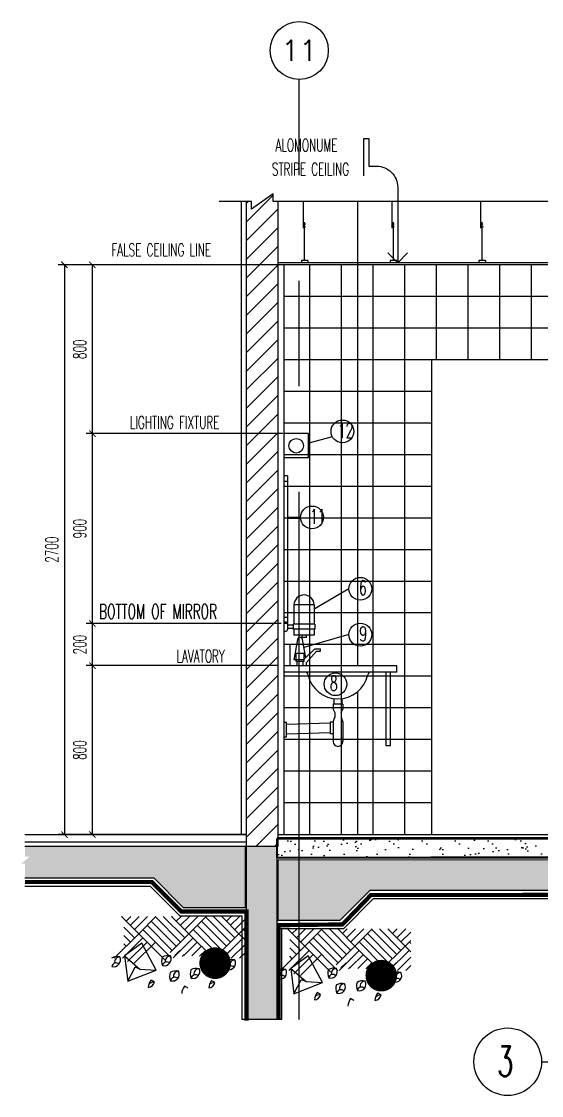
# Model space of a CAD drawing. Extents: x 417646.4 to 417675.2, y 43441 to 43460.9.
# Drawn here: x 417655.83 to 417658.3, y 43448.52 to 43453.61 of the extents above; entities that cross this region are included whole.
import ezdxf
from ezdxf.enums import TextEntityAlignment as Align

# ---------------------------------------------------------------- set-up
doc = ezdxf.new("R2010")
doc.units = 0
doc.header["$MEASUREMENT"] = 0
doc.header["$PDMODE"] = 3
doc.header["$PDSIZE"] = 0.1
for name, pattern in [('CENTERX2', [4, 2.5, -0.5, 0.5, -0.5]), ('DASHED', [0.75, 0.5, -0.25]), ('HIDDEN2', [0.1875, 0.125, -0.0625])]:
    doc.linetypes.add(name, pattern=pattern)
doc.layers.get('0').update_dxf_attribs({"linetype": 'CONTINUOUS'})
doc.layers.get('DEFPOINTS').update_dxf_attribs({"linetype": 'CONTINUOUS'})
for name, color, linetype in [('2', 2, 'CONTINUOUS'), ('AX', 6, 'CONTINUOUS'), ('AX-CR', 2, 'CONTINUOUS'), ('AX-TXT', 4, 'CONTINUOUS'), ('AXES', 11, 'CENTERX2'), ('Dimout', 4, 'CONTINUOUS'), ('DW', 7, 'CONTINUOUS'), ('ELE', 3, 'CONTINUOUS'), ('ELV', 7, 'CONTINUOUS'), ('FIX', 3, 'CONTINUOUS'), ('gravel', 11, 'CONTINUOUS'), ('Hatch', 11, 'CONTINUOUS'), ('K-FUR', 3, 'CONTINUOUS'), ('Plaster', 7, 'CONTINUOUS'), ('SANI', 2, 'CONTINUOUS'), ('Tile', 5, 'CONTINUOUS'), ('TITLE', 6, 'CONTINUOUS'), ('TXT', 2, 'CONTINUOUS'), ('WALL', 6, 'CONTINUOUS'), ('WallPartition', 2, 'CONTINUOUS'), ('Windows', 9, 'CONTINUOUS')]:
    doc.layers.add(name, color=color, linetype=linetype)
doc.styles.add('ROMANS', font='ROMANS.shx', dxfattribs={"width": 0.6})
doc.dimstyles.new('R50', dxfattribs={"dimscale": 0, "dimtxt": 0.06, "dimasz": 0.03, "dimexe": 0.03, "dimexo": 0.03, "dimgap": 0.03, "dimtad": 1, "dimdec": 0, "dimlfac": 1000, "dimzin": 13, "dimdsep": 46, "dimtxsty": 'ROMANS', "dimblk": 'ARCHTICK', "dimcen": 0.09, "dimclrd": 4, "dimclre": 4, "dimclrt": 2, "dimadec": 0, "dimazin": 0, "dimtfac": 1, "dimtdec": 0, "dimtofl": 0, "dimtmove": 2, "dimatfit": 3, "dimldrblk": 'CLOSEDBLANK', "dimfxl": 0, "dimtolj": 1, "dimtzin": 0, "dimarcsym": 0})

# ---------------------------------------------------------------- blocks, each defined once
blk = doc.blocks.new('AXU')
at = {"layer": 'AX-CR'}
blk.add_circle((0, 350), 350, dxfattribs=at)
at = {"layer": 'AX-TXT', "style": 'ROMANS'}
blk.add_attdef('AX', text='', height=250, dxfattribs=at).set_placement((0, 350), align=Align.MIDDLE)
blk = doc.blocks.new('_ARCHTICK')
at = {"color": 0, "linetype": 'ByBlock', "const_width": 0.15}
blk.add_lwpolyline([(-0.5, -0.5), (0.5, 0.5)], dxfattribs=at)
blk = doc.blocks.new('*D118')
at = {"layer": 'DEFPOINTS', "color": 0}
for p in [(417656.1707, 43450.7537), (417657.0951, 43450.7537), (417657.077, 43450.5541)]:
    blk.add_point(p, dxfattribs=at)
at = {"layer": 'Dimout', "color": 4, "lineweight": -2}
for p, q in [((417657.0651, 43450.7537), (417656.1407, 43450.7537)), ((417656.1707, 43450.5541), (417656.1707, 43450.7537)), ((417657.047, 43450.5541), (417656.1407, 43450.5541))]:
    blk.add_line(p, q, dxfattribs=at)
at = {"layer": 'Dimout', "color": 4, "lineweight": -2, "xscale": 0.03, "yscale": 0.03, "zscale": 0.03}
for p, rotation in [((417656.1707, 43450.7537), 90), ((417656.1707, 43450.5541), 270)]:
    blk.add_blockref('_ARCHTICK', p, dxfattribs=dict(at, rotation=rotation))
at = {"layer": 'Dimout', "color": 2, "insert": (417656.1107, 43450.6539), "char_height": 0.06, "attachment_point": 5, "rotation": 90, "style": 'ROMANS'}
blk.add_mtext('\\A1;200', dxfattribs=at)
blk = doc.blocks.new('_ClosedBlank')
at = {"color": 0, "linetype": 'ByBlock', "lineweight": -2}
for p, q in [((-1, 0.17), (0, 0)), ((-1, 0.17), (-1, -0.17)), ((0, 0), (-1, -0.17))]:
    blk.add_line(p, q, dxfattribs=at)
blk = doc.blocks.new('*D119')
at = {"layer": 'DEFPOINTS', "color": 0}
for p in [(417656.1707, 43451.6537), (417657.077, 43451.6537), (417657.077, 43450.7537)]:
    blk.add_point(p, dxfattribs=at)
at = {"layer": 'Dimout', "color": 4, "lineweight": -2}
for p, q in [((417657.047, 43451.6537), (417656.1407, 43451.6537)), ((417656.1707, 43450.7537), (417656.1707, 43451.6537)), ((417657.047, 43450.7537), (417656.1407, 43450.7537))]:
    blk.add_line(p, q, dxfattribs=at)
at = {"layer": 'Dimout', "color": 4, "lineweight": -2, "xscale": 0.03, "yscale": 0.03, "zscale": 0.03}
for p, rotation in [((417656.1707, 43451.6537), 90), ((417656.1707, 43450.7537), 270)]:
    blk.add_blockref('_ARCHTICK', p, dxfattribs=dict(at, rotation=rotation))
at = {"layer": 'Dimout', "color": 2, "insert": (417656.1107, 43451.2037), "char_height": 0.06, "attachment_point": 5, "rotation": 90, "style": 'ROMANS'}
blk.add_mtext('\\A1;900', dxfattribs=at)
blk = doc.blocks.new('*D120')
at = {"layer": 'DEFPOINTS', "color": 0}
for p in [(417656.1707, 43452.4537), (417657.077, 43452.4537), (417657.103, 43451.6537)]:
    blk.add_point(p, dxfattribs=at)
at = {"layer": 'Dimout', "color": 4, "lineweight": -2}
for p, q in [((417657.047, 43452.4537), (417656.1407, 43452.4537)), ((417656.1707, 43451.6537), (417656.1707, 43452.4537)), ((417657.073, 43451.6537), (417656.1407, 43451.6537))]:
    blk.add_line(p, q, dxfattribs=at)
at = {"layer": 'Dimout', "color": 4, "lineweight": -2, "xscale": 0.03, "yscale": 0.03, "zscale": 0.03}
for p, rotation in [((417656.1707, 43452.4537), 90), ((417656.1707, 43451.6537), 270)]:
    blk.add_blockref('_ARCHTICK', p, dxfattribs=dict(at, rotation=rotation))
at = {"layer": 'Dimout', "color": 2, "insert": (417656.1107, 43452.0537), "char_height": 0.06, "attachment_point": 5, "rotation": 90, "style": 'ROMANS'}
blk.add_mtext('\\A1;800', dxfattribs=at)
blk = doc.blocks.new('*D121')
at = {"layer": 'DEFPOINTS', "color": 0}
for p in [(417656.1707, 43450.5541), (417657.077, 43450.5541), (417656.831, 43449.7537)]:
    blk.add_point(p, dxfattribs=at)
at = {"layer": 'Dimout', "color": 4, "lineweight": -2}
for p, q in [((417657.047, 43450.5541), (417656.1407, 43450.5541)), ((417656.1707, 43449.7537), (417656.1707, 43450.5541)), ((417656.801, 43449.7537), (417656.1407, 43449.7537))]:
    blk.add_line(p, q, dxfattribs=at)
at = {"layer": 'Dimout', "color": 4, "lineweight": -2, "xscale": 0.03, "yscale": 0.03, "zscale": 0.03}
for p, rotation in [((417656.1707, 43450.5541), 90), ((417656.1707, 43449.7537), 270)]:
    blk.add_blockref('_ARCHTICK', p, dxfattribs=dict(at, rotation=rotation))
at = {"layer": 'Dimout', "color": 2, "insert": (417656.1107, 43450.1539), "char_height": 0.06, "attachment_point": 5, "rotation": 90, "style": 'ROMANS'}
blk.add_mtext('\\A1;800', dxfattribs=at)
blk = doc.blocks.new('*D127')
at = {"layer": 'DEFPOINTS', "color": 0}
for p in [(417656.2126, 43452.4537), (417656.0383, 43449.7537), (417656.2133, 43449.7537)]:
    blk.add_point(p, dxfattribs=at)
at = {"layer": 'Dimout', "color": 4, "lineweight": -2}
for p, q in [((417656.1826, 43452.4537), (417656.0083, 43452.4537)), ((417656.0383, 43452.4537), (417656.0383, 43449.7537)), ((417656.1833, 43449.7537), (417656.0083, 43449.7537))]:
    blk.add_line(p, q, dxfattribs=at)
at = {"layer": 'Dimout', "color": 4, "lineweight": -2, "xscale": 0.03, "yscale": 0.03, "zscale": 0.03}
for p, rotation in [((417656.0383, 43452.4537), 90), ((417656.0383, 43449.7537), 270)]:
    blk.add_blockref('_ARCHTICK', p, dxfattribs=dict(at, rotation=rotation))
at = {"layer": 'Dimout', "color": 2, "insert": (417655.9783, 43451.1037), "char_height": 0.06, "attachment_point": 5, "rotation": 90, "style": 'ROMANS'}
blk.add_mtext('\\A1;2700', dxfattribs=at)
blk = doc.blocks.new('A$C22107CF4')
for p, q in [((0.1286, 0.2837), (0.0467, 0.3655)), ((0.0494, 0.3629), (0.052, 0.3655)), ((0.0692, 0.3431), (0.0916, 0.3655)), ((0.089, 0.3233), (0.1312, 0.3655)), ((0.1088, 0.3035), (0.1708, 0.3655)), ((0.1286, 0.2837), (0.2104, 0.3655)), ((0.3266, 0.2441), (0.2078, 0.3629)), ((0.3464, 0.2639), (0.2447, 0.3655)), ((0.3662, 0.2837), (0.2843, 0.3655)), ((0.287, 0.3629), (0.2896, 0.3655)), ((0.3068, 0.3431), (0.3292, 0.3655)), ((0.3266, 0.3233), (0.3688, 0.3655)), ((0.3464, 0.3035), (0.4084, 0.3655)), ((0.3662, 0.2837), (0.448, 0.3655)), ((0.5642, 0.2441), (0.4454, 0.3629)), ((0.584, 0.2639), (0.4823, 0.3655)), ((0.6038, 0.2837), (0.5219, 0.3655)), ((0.5246, 0.3629), (0.5272, 0.3655)), ((0.5444, 0.3431), (0.5668, 0.3655)), ((0.5642, 0.3233), (0.6064, 0.3655)), ((0.1088, 0.2639), (0.0574, 0.3153)), ((0.287, 0.2045), (0.1682, 0.3233)), ((0.3068, 0.2243), (0.188, 0.3431)), ((0.5246, 0.2045), (0.4058, 0.3233)), ((0.5444, 0.2243), (0.4256, 0.3431)), ((0.584, 0.3035), (0.6308, 0.3504)), ((0.6038, 0.2837), (0.6308, 0.3108)), ((0.0126, 0.1677), (0.1286, 0.2837)), ((0.0522, 0.1677), (0.1484, 0.2639)), ((0.089, 0.2441), (0.0574, 0.2757)), ((0.2522, 0.1601), (0.1286, 0.2837)), ((0.2844, 0.1675), (0.1484, 0.3035)), ((0.2775, 0.195), (0.3662, 0.2837)), ((0.2911, 0.169), (0.386, 0.2639)), ((0.4822, 0.1677), (0.3662, 0.2837)), ((0.5048, 0.1847), (0.386, 0.3035)), ((0.4877, 0.1677), (0.6038, 0.2837)), ((0.5273, 0.1677), (0.6236, 0.2639)), ((0.6308, 0.2566), (0.6038, 0.2837)), ((0.6308, 0.2962), (0.6236, 0.3035)), ((0.0692, 0.2243), (0.0574, 0.2361)), ((0.0761, 0.152), (0.1682, 0.2441)), ((0.1077, 0.144), (0.2078, 0.2441)), ((0.2998, 0.1806), (0.3237, 0.2045)), ((0.3425, 0.1808), (0.4058, 0.2441)), ((0.3799, 0.1786), (0.4256, 0.2243)), ((0.4173, 0.1764), (0.4454, 0.2045)), ((0.4927, 0.1359), (0.5613, 0.2045)), ((0.5669, 0.1677), (0.6308, 0.2316)), ((0.335, 0.1762), (0.3435, 0.1847)), ((0.4547, 0.1742), (0.4652, 0.1847)), ((0.6065, 0.1677), (0.6308, 0.192))]:
    blk.add_line(p, q)
for points in [[(0.0766, 0.0585), (0.2116, 0.111), (0.1441, 0.2385), (0.0616, 0.1785), (0.0766, 0.0585), (0.1112, 0.1244)], [(0.1343, 0.1163), (0.2116, 0.111), (0.1441, 0.2385), (0.0616, 0.1785), (0.1343, 0.1163), (0.1112, 0.1244)]]:
    blk.add_lwpolyline(points)
for centre, radius, start, end in [((0.0263, 0.124), 0.0509, 76.0322, 121.1405), ((0.0105, 0.1589), 0.0317, 253.7091, 27.4015), ((0.0385, 0.1494), 0.024, 89.5708, 192.7334), ((0.2876, 0.1547), 0.0506, 159.5756, 205.1522), ((0.2666, 0.1288), 0.0509, 76.0322, 121.1405), ((0.2507, 0.1636), 0.0317, 253.7091, 27.4015), ((0.2787, 0.1542), 0.024, 89.5708, 192.7334), ((0.5929, 0.1359), 0.0506, 159.5756, 205.1522), ((0.5718, 0.1099), 0.0509, 76.0322, 121.1405), ((0.556, 0.1448), 0.0317, 253.7091, 27.4015), ((0.5839, 0.1354), 0.024, 89.5708, 192.7334), ((0.0207, 0.1257), 0.0193, 42.46, 171.8043), ((0.261, 0.1305), 0.0193, 42.46, 171.8043), ((0.3047, 0.0563), 0.0509, 76.0322, 121.1405), ((0.2889, 0.0912), 0.0317, 253.7091, 27.4015), ((0.3168, 0.0818), 0.024, 89.5708, 192.7334), ((0.4233, 0.0945), 0.0506, 159.5756, 205.1522), ((0.4022, 0.0685), 0.0509, 76.0322, 121.1405), ((0.3864, 0.1034), 0.0317, 253.7091, 27.4015), ((0.4143, 0.0939), 0.024, 89.5708, 192.7334), ((0.5662, 0.1116), 0.0193, 42.46, 171.8043), ((0.2409, 0.024), 0.0669, 143.5113, 175.9191), ((0.1707, 0.0622), 0.0336, 275.8828, 346.643), ((0.1707, 0.0622), 0.0336, 275.8828, 346.643), ((0.2198, -0.0514), 0.1071, 98.8765, 112.9463), ((-0.5126, -1.1654), 1.4144, 59.5906, 60.3518), ((0.3258, 0.0823), 0.0506, 159.5756, 205.1522), ((0.2991, 0.058), 0.0193, 42.46, 171.8043), ((0.3966, 0.0702), 0.0193, 42.46, 171.8043), ((0.5272, 0.0216), 0.0669, 143.5113, 175.9191), ((0.457, 0.0598), 0.0336, 275.8828, 346.643), ((0.457, 0.0598), 0.0336, 275.8828, 346.643), ((0.5062, -0.0538), 0.1071, 98.8765, 112.9463), ((-0.2263, -1.1678), 1.4144, 59.5906, 60.3518), ((0.3991, -0.0048), 0.0669, 143.5113, 175.9191), ((-0.3544, -1.1942), 1.4144, 59.5906, 60.3518)]:
    blk.add_arc(centre, radius, start, end)
at = {"layer": 'Hatch', "const_width": 0.075}
blk.add_lwpolyline([(0.4534, 0.144, 1), (0.5284, 0.144, 1)], format="xyb", close=True, dxfattribs=at)
blk = doc.blocks.new('GAN')
for p, q in [((-0.0212, 0.1644), (-0.0212, 0.29)), ((-0.0155, 0.01), (-0.0155, 0.1918)), ((0, 0.01), (-0.031, 0.01)), ((-0.031, 0.01), (-0.031, 0)), ((0, 0.01), (0, 0))]:
    blk.add_line(p, q)
blk.add_lwpolyline([(-0.0118, 0.184), (-0.024, 0.1754), (-0.0113, 0.1703)])
blk = doc.blocks.new('ceil')
at = {"layer": 'ELV'}
blk.add_lwpolyline([(-0.1613, 0.4121), (-0.1613, 0.5881), (-0.1363, 0.5881), (-0.1363, 0.4575), (-0.1, 0.4575, -0.414214), (0, 0.3575), (0, 0)], format="xyb", dxfattribs=at)
at = {"layer": 'WALL'}
blk.add_lwpolyline([(0.0463, 0.0463), (0, 0), (-0.0463, 0.0463)], dxfattribs=at)
at = {"layer": 'TXT', "style": 'ROMANS', "width": 0.6}
for s, p in [('ALOMONUME', (-0.5788, 0.5268)), (' STRIPE CEILING', (-0.6209, 0.4135))]:
    blk.add_text(s, height=0.06, dxfattribs=at).set_placement(p)

msp = doc.modelspace()

# ---------------------------------------------------------------- hatches: boundary and pattern name
at = {"layer": 'Hatch'}
h = msp.add_hatch(dxfattribs=at)
h.set_pattern_fill('ANSI31', color=256, scale=0.5, style=0)
h.set_pattern_definition([(45, (-146.97217, -39.37962), (-0.044194173824, 0.044194173824), [])])
h.paths.add_polyline_path([(417660.826, 43452.7537), (417660.8115, 43452.7537), (417660.8115, 43452.7909), (417660.7086, 43452.7181), (417660.7086, 43452.7537), (417660.676, 43452.7537), (417660.676, 43449.7037), (417660.826, 43449.7037)])
h.paths.add_polyline_path([(417657.051, 43452.7537), (417657.0272, 43452.7537), (417657.0272, 43452.7909), (417656.9243, 43452.7181), (417656.9243, 43452.7537), (417656.901, 43452.7537), (417656.901, 43449.6987), (417657.051, 43449.6987)])
at = {"layer": 'Windows'}
h = msp.add_hatch(dxfattribs=at)
h.set_pattern_fill('AR-CONC', color=256, scale=0.03, style=0)
h.set_pattern_definition([(50, (-146.97217, -39.37962), (0.21517805478, -0.018825640495), [0.0225, -0.2475]), (355, (-146.97217, -39.37962), (-0.04162540008, 0.22565764011), [0.018, -0.198]), (100.4514, (-146.95424, -39.38119), (0.17355281451, 0.20683186262), [0.019122057, -0.2103426336]), (46.1842, (-146.97217, -39.31962), (0.32017231459, -0.0496557043), [0.03375, -0.37125]), (96.6356, (-146.9455, -39.32376), (0.28039881166, 0.29223536127), [0.0286830864, -0.3155139]), (351.1842, (-146.97217, -39.31962), (0.28039858354, 0.29223558028), [0.027, -0.297]), (21, (-146.94217, -39.33462), (0.179072115636, -0.1207856672), [0.0225, -0.2475]), (326, (-146.94217, -39.33462), (0.07299459958, 0.21754501351), [0.018, -0.198]), (71.4514, (-146.92725, -39.34469), (0.25206678857, 0.09675914901), [0.019122057, -0.2103426336]), (37.5, (-146.97217, -39.37962), (0.003647956595, 0.09986815615), [0, -0.1956, 0, -0.201, 0, -0.19875]), (7.5, (-146.97217, -39.37962), (0.078920861233, 0.118323513565), [0, -0.1146, 0, -0.1911, 0, -0.07575]), (327.5, (-147.03907, -39.37962), (0.160146730852, -0.00676646152), [0, -0.075, 0, -0.234, 0, -0.3105]), (317.5, (-147.06907, -39.37962), (0.174955850803, 0.0300314947), [0, -0.0975, 0, -0.1554, 0, -0.2205])])
h.paths.add_polyline_path([(417662.0192, 43449.6165), (417662.0026, 43449.6165), (417662.0417, 43449.6489), (417662.0192, 43449.6489), (417662.0192, 43449.7037), (417660.8324, 43449.7037), (417660.8324, 43449.4137), (417661.1, 43449.4137), (417661.24, 43449.5537), (417662.0192, 43449.5537)])
h.paths.add_polyline_path([(417660.826, 43449.7037), (417660.676, 43449.7037), (417660.676, 43448.878), (417660.826, 43448.878), (417660.826, 43448.9461, -0.412817), (417660.8011, 43448.9711, -0.412817), (417660.826, 43448.9961)])
h.paths.add_polyline_path([(417660.6696, 43449.6387), (417657.151, 43449.6338), (417657.151, 43449.3487), (417657.3446, 43449.3487), (417657.4846, 43449.4887), (417660.236, 43449.4887), (417660.376, 43449.3487), (417660.6696, 43449.3487)])
h.paths.add_polyline_path([(417657.151, 43449.6338), (417657.051, 43449.6337), (417657.051, 43449.3487), (417657.151, 43449.3487)])
h.paths.add_polyline_path([(417657.0454, 43449.6437), (417657.0454, 43449.6987), (417656.901, 43449.6987), (417656.901, 43449.219), (417656.901, 43448.878), (417657.0454, 43448.878)])
h.paths.add_polyline_path([(417656.8958, 43449.6987), (417655.851, 43449.6987), (417655.851, 43449.6489), (417655.8735, 43449.6489), (417655.8345, 43449.6165), (417655.851, 43449.6165), (417655.851, 43449.5487), (417656.461, 43449.5487), (417656.601, 43449.4087), (417656.8958, 43449.4087)])
h = msp.add_hatch(dxfattribs=at)
h.set_pattern_fill('AR-SAND', color=256, scale=0.05, style=0)
h.set_pattern_definition([(37.5, (-146.97217, -39.37962), (-0.003149667905, 0.09634118845), [0, -0.076, 0, -0.085, 0, -0.08125]), (7.5, (-146.97217, -39.37962), (0.088488835263, 0.14110730326), [0, -0.041, 0, -0.0685, 0, -0.02625]), (327.5, (-147.03367, -39.37962), (0.155707093088, 0.000282952677), [0, -0.025, 0, -0.09, 0, -0.1175]), (317.5, (-147.03367, -39.37962), (0.15030633023, 0.043883778247), [0, -0.0125, 0, -0.059, 0, -0.0675])])
h.paths.add_polyline_path([(417660.6759, 43449.7387), (417657.0454, 43449.7387), (417657.0454, 43449.6437), (417660.6759, 43449.6437)])

# ---------------------------------------------------------------- linework, layer by layer
for p, q in [((417660.676, 43452.4637), (417657.051, 43452.4637)), ((417660.676, 43452.4537), (417657.051, 43452.4537))]:
    msp.add_line(p, q)
at = {"layer": '2'}
for p, q in [((417657.777, 43452.0037), (417657.777, 43449.7537)), ((417658.825, 43452.0037), (417657.777, 43452.0037)), ((417656.901, 43449.7537), (417656.5116, 43449.7537)), ((417655.851, 43449.6987), (417656.8958, 43449.6987)), ((417656.8958, 43449.4087), (417656.8958, 43449.6987)), ((417656.901, 43449.6987), (417657.051, 43449.6987)), ((417656.901, 43449.219), (417656.901, 43449.6987)), ((417657.0454, 43448.878), (417657.0454, 43449.6437)), ((417657.051, 43449.6337), (417660.6696, 43449.6387)), ((417657.051, 43449.3437), (417657.051, 43449.6337)), ((417655.851, 43449.5487), (417656.461, 43449.5487)), ((417656.601, 43449.4087), (417656.461, 43449.5487)), ((417655.851, 43449.5087), (417656.4444, 43449.5087)), ((417656.5844, 43449.3687), (417656.4444, 43449.5087)), ((417657.3446, 43449.3487), (417657.4846, 43449.4887)), ((417657.3612, 43449.3087), (417657.5012, 43449.4487)), ((417660.236, 43449.4887), (417657.4846, 43449.4887)), ((417660.2194, 43449.4487), (417657.5012, 43449.4487)), ((417656.601, 43449.4087), (417656.8958, 43449.4087)), ((417656.5844, 43449.3687), (417656.881, 43449.3687)), ((417656.881, 43448.878), (417656.881, 43449.3687)), ((417657.051, 43449.3487), (417657.3446, 43449.3487)), ((417657.0454, 43448.9094), (417657.0454, 43449.3037)), ((417657.0618, 43449.3087), (417657.3612, 43449.3087)), ((417657.0678, 43448.878), (417657.0678, 43449.3087)), ((417657.0678, 43448.878), (417656.881, 43448.878))]:
    msp.add_line(p, q, dxfattribs=at)
at = {"layer": 'AXES'}
msp.add_line((417657.151, 43448.878), (417657.151, 43453.3319), dxfattribs=at)
at = {"layer": 'DW'}
for p, q in [((417657.3074, 43451.6382), (417657.1959, 43451.6082)), ((417657.1571, 43451.2566), (417657.0951, 43451.2566)), ((417657.3862, 43450.9184), (417657.2214, 43450.8214)), ((417657.3863, 43450.7012), (417657.1731, 43450.6395))]:
    msp.add_line(p, q, dxfattribs=at)
at = {"layer": 'ELE'}
msp.add_lwpolyline([(417661.1319, 43452.7537), (417660.8115, 43452.7537), (417660.8115, 43452.7909), (417660.7086, 43452.7181), (417660.7086, 43452.7537), (417657.0272, 43452.7537), (417657.0272, 43452.7909), (417656.9243, 43452.7181), (417656.9243, 43452.7537), (417656.7708, 43452.7537)], dxfattribs=at)
at = {"layer": 'FIX', "color": 2}
for centre in [(417657.3552, 43451.6643), (417657.2111, 43451.2566), (417657.4402, 43450.9184), (417657.4402, 43450.7012)]:
    msp.add_circle(centre, 0.054, dxfattribs=at)
at = {"layer": 'Plaster'}
for p, q in [((417656.875, 43452.7537), (417656.875, 43449.7537)), ((417657.427, 43452.7537), (417657.427, 43450.5537)), ((417657.077, 43452.4537), (417657.077, 43449.7537)), ((417657.427, 43450.4307), (417657.427, 43449.7537)), ((417655.851, 43449.7537), (417656.901, 43449.7537)), ((417657.051, 43449.7537), (417660.676, 43449.7537)), ((417655.851, 43449.7187), (417656.901, 43449.7187)), ((417657.051, 43449.7387), (417660.676, 43449.7387)), ((417657.051, 43449.7337), (417660.676, 43449.7337))]:
    msp.add_line(p, q, dxfattribs=at)
at = {"layer": 'SANI'}
for p, q in [((417657.0787, 43451.5386), (417657.0787, 43451.6537)), ((417657.1938, 43451.6537), (417657.0787, 43451.6537)), ((417657.1938, 43451.5386), (417657.1938, 43451.6537)), ((417657.1938, 43451.5386), (417657.0787, 43451.5386)), ((417657.0951, 43451.4537), (417657.077, 43451.4537)), ((417657.0951, 43451.4274), (417657.077, 43451.4274)), ((417657.0951, 43451.4537), (417657.0951, 43450.7537)), ((417657.1256, 43450.8416), (417657.1256, 43450.7506)), ((417657.2214, 43450.8416), (417657.1256, 43450.8416)), ((417657.2214, 43450.8416), (417657.2214, 43450.7506)), ((417657.0951, 43450.7825), (417657.077, 43450.7825)), ((417657.0951, 43450.7537), (417657.077, 43450.7537)), ((417657.0855, 43450.7609), (417657.0798, 43450.7609)), ((417657.0855, 43450.7164), (417657.0798, 43450.7164)), ((417657.0951, 43450.7513), (417657.0951, 43450.726)), ((417657.1217, 43450.7455), (417657.0951, 43450.7455)), ((417657.1217, 43450.7301), (417657.0951, 43450.7301)), ((417657.1217, 43450.7506), (417657.1217, 43450.7276)), ((417657.2253, 43450.7506), (417657.1217, 43450.7506)), ((417657.2253, 43450.7276), (417657.1217, 43450.7276)), ((417657.1256, 43450.7276), (417657.1256, 43450.6993)), ((417657.2214, 43450.7276), (417657.2214, 43450.6993)), ((417657.2253, 43450.7506), (417657.2253, 43450.7276)), ((417657.143, 43450.6787), (417657.1255, 43450.5825)), ((417657.2214, 43450.6993), (417657.1256, 43450.6993)), ((417657.163, 43450.6993), (417657.163, 43450.6878)), ((417657.184, 43450.6878), (417657.163, 43450.6878)), ((417657.1814, 43450.5919), (417657.1656, 43450.6787)), ((417657.184, 43450.6993), (417657.184, 43450.6878)), ((417657.1358, 43450.5737), (417657.1358, 43450.6121)), ((417657.2244, 43450.6332), (417657.1742, 43450.585)), ((417657.1742, 43450.5737), (417657.1742, 43450.6121)), ((417657.1854, 43450.5689), (417657.2319, 43450.6222)), ((417657.2244, 43450.6332), (417657.2515, 43450.6332)), ((417657.2319, 43450.6222), (417657.2515, 43450.6222)), ((417657.2515, 43450.6222), (417657.2515, 43450.6332)), ((417657.1742, 43450.5825), (417657.1255, 43450.5825)), ((417657.1406, 43450.5537), (417657.1406, 43450.5737)), ((417657.1694, 43450.5537), (417657.1694, 43450.5737)), ((417657.1854, 43450.5537), (417657.1854, 43450.5689)), ((417657.6128, 43450.5427), (417657.6128, 43450.5537))]:
    msp.add_line(p, q, dxfattribs=at)
at = {"layer": 'SANI', "linetype": 'Continuous'}
for p, q in [((417657.107, 43450.6537), (417657.077, 43450.6537)), ((417657.107, 43450.5537), (417657.107, 43450.6537)), ((417657.077, 43450.5537), (417657.077, 43450.5237)), ((417657.6128, 43450.5537), (417657.077, 43450.5537)), ((417657.6128, 43450.5237), (417657.077, 43450.5237)), ((417657.5628, 43450.1737), (417657.5628, 43450.5237)), ((417657.5828, 43450.1737), (417657.5828, 43450.5237)), ((417657.6128, 43450.5237), (417657.6128, 43450.5533)), ((417657.3569, 43450.3709), (417657.311, 43450.3709)), ((417657.311, 43450.3709), (417657.311, 43450.3479)), ((417657.3148, 43450.3964), (417657.3148, 43450.3709)), ((417657.3531, 43450.3964), (417657.3531, 43450.3709)), ((417657.3569, 43450.3709), (417657.3569, 43450.3479)), ((417657.311, 43450.3479), (417657.3186, 43450.3326)), ((417657.311, 43450.2866), (417657.3186, 43450.3096)), ((417657.3186, 43450.3326), (417657.3186, 43450.3096)), ((417657.3493, 43450.3326), (417657.3569, 43450.3479)), ((417657.3493, 43450.3326), (417657.3493, 43450.3096)), ((417657.3493, 43450.3096), (417657.3569, 43450.2866)), ((417657.0772, 43450.286), (417657.0906, 43450.286)), ((417657.0906, 43450.2175), (417657.0906, 43450.286)), ((417657.2966, 43450.281), (417657.0906, 43450.2755)), ((417657.311, 43450.2866), (417657.2966, 43450.2861)), ((417657.2966, 43450.2861), (417657.2966, 43450.2307)), ((417657.311, 43450.2866), (417657.311, 43450.1947)), ((417657.3569, 43450.2866), (417657.3569, 43450.1947)), ((417657.0772, 43450.2175), (417657.0906, 43450.2175)), ((417657.2966, 43450.235), (417657.0906, 43450.2295)), ((417657.3112, 43450.2312), (417657.2966, 43450.2307)), ((417657.5828, 43450.1737), (417657.5628, 43450.1737))]:
    msp.add_line(p, q, dxfattribs=at)
at = {"layer": 'SANI', "color": 6}
msp.add_line((417658.2987, 43448.677), (417659.7949, 43448.677), dxfattribs=at)
at = {"layer": 'SANI', "linetype": 'DASHED'}
msp.add_lwpolyline([(417657.1742, 43450.6121), (417657.1358, 43450.6121)], dxfattribs=at)
msp.add_lwpolyline([(417657.1742, 43450.5737), (417657.1358, 43450.5737, 0.499277)], format="xyb", dxfattribs=at)
at = {"layer": 'SANI'}
msp.add_circle((417657.1363, 43451.5962), 0.0344, dxfattribs=at)
at = {"layer": 'SANI', "linetype": 'Continuous'}
msp.add_circle((417657.3225, 43450.4663), 0.054, dxfattribs=at)
at = {"layer": 'SANI'}
for centre, radius, start, end in [((417657.1735, 43450.8416), 0.0479, 0, 180), ((417657.0855, 43450.7513), 0.00959, 0, 90), ((417657.0855, 43450.726), 0.00959, 270, 0), ((417657.1543, 43450.6765), 0.0115, 9.5273, 170.4727)]:
    msp.add_arc(centre, radius, start, end, dxfattribs=at)
at = {"layer": 'SANI', "linetype": 'Continuous'}
for centre, radius, start, end in [((417657.1777, 43450.5084), 0.0153, 10.8078, 88.4915), ((417657.3339, 43450.5409), 0.1443, 191.8596, 348.1404), ((417657.4902, 43450.5084), 0.0153, 89.1936, 170.0196), ((417657.3339, 43450.1947), 0.023, 180, 0)]:
    msp.add_arc(centre, radius, start, end, dxfattribs=at)
at = {"layer": 'Tile'}
for p, q in [((417657.2, 43452.4537), (417657.2, 43449.7537)), ((417657.35, 43452.4537), (417657.35, 43449.7537)), ((417657.5, 43452.4537), (417657.5, 43449.7537)), ((417657.65, 43452.4537), (417657.65, 43449.7537)), ((417657.8, 43452.4537), (417657.8, 43452.0037)), ((417657.95, 43452.4537), (417657.95, 43452.0037)), ((417658.1, 43452.4537), (417658.1, 43452.0037)), ((417658.25, 43452.4537), (417658.25, 43452.0037)), ((417660.65, 43452.3037), (417657.077, 43452.3037)), ((417660.65, 43452.1537), (417657.077, 43452.1537)), ((417660.65, 43452.0037), (417657.077, 43452.0037)), ((417657.777, 43451.8537), (417657.077, 43451.8537)), ((417657.777, 43451.7037), (417657.077, 43451.7037)), ((417657.077, 43451.6061), (417657.0787, 43451.6061)), ((417657.777, 43451.5537), (417657.077, 43451.5537)), ((417657.777, 43451.4037), (417657.077, 43451.4037)), ((417657.777, 43451.2537), (417657.077, 43451.2537)), ((417657.0951, 43451.2537), (417657.1572, 43451.2537)), ((417657.777, 43451.1037), (417657.077, 43451.1037)), ((417657.777, 43450.9537), (417657.077, 43450.9537)), ((417657.777, 43450.8037), (417657.077, 43450.8037)), ((417657.777, 43450.6537), (417657.107, 43450.6537)), ((417657.777, 43450.5037), (417657.077, 43450.5037)), ((417657.777, 43450.3537), (417657.077, 43450.3537)), ((417657.777, 43450.2037), (417657.077, 43450.2037)), ((417657.777, 43450.0537), (417657.077, 43450.0537)), ((417657.777, 43449.9037), (417657.077, 43449.9037))]:
    msp.add_line(p, q, dxfattribs=at)
at = {"layer": 'TITLE', "color": 6}
msp.add_circle((417658.1387, 43448.677), 0.16, dxfattribs=at)
at = {"layer": 'WALL'}
for p, q in [((417656.901, 43449.6987), (417656.901, 43452.7537)), ((417657.051, 43449.6987), (417657.051, 43452.7537))]:
    msp.add_line(p, q, dxfattribs=at)
at = {"layer": 'WallPartition', "linetype": 'HIDDEN2'}
for points, const_width in [([(417657.0454, 43449.6437), (417660.676, 43449.6487), (417660.6759, 43449.7387)], 0.01), ([(417657.0454, 43449.6437), (417657.0454, 43449.7337)], 0.01), ([(417655.851, 43449.5287), (417656.4527, 43449.5287), (417656.5927, 43449.3887), (417656.901, 43449.3887), (417656.901, 43448.8723)], 0.02), ([(417657.0522, 43448.878), (417657.0522, 43449.3242), (417657.3557, 43449.3277), (417657.4901, 43449.4671), (417660.2537, 43449.4687), (417660.3937, 43449.3287), (417660.676, 43449.3287), (417660.676, 43448.878)], 0.02)]:
    msp.add_lwpolyline(points, dxfattribs=dict(at, const_width=const_width))
at = {"layer": 'Windows'}
msp.add_lwpolyline([(417660.6759, 43449.7387), (417657.0454, 43449.7387), (417657.0454, 43449.6437), (417660.6759, 43449.6437)], close=True, dxfattribs=at)

# ---------------------------------------------------------------- block references
for p in [(417657.1916, 43452.4637), (417657.6124, 43452.4637), (417658.0331, 43452.4637)]:
    msp.add_blockref('GAN', p)
at = {"layer": 'AX', "xscale": 0.0003928571428904044, "yscale": 0.0003928571200231101, "zscale": 0.0003928571242306922}
msp.add_blockref('AXU', (417657.151, 43453.3319), dxfattribs=at).add_auto_attribs({'AX': '11'})
at = {"layer": 'gravel'}
for p in [(417656.2614, 43449.0002), (417657.0487, 43448.9411)]:
    msp.add_blockref('A$C22107CF4', p, dxfattribs=at)
at = {"layer": 'K-FUR'}
msp.add_blockref('ceil', (417657.6173, 43452.4637), dxfattribs=at)

# ---------------------------------------------------------------- texts
at = {"layer": 'SANI', "linetype": 'Continuous', "style": 'ROMANS', "width": 0.6}
msp.add_text('8', height=0.07, dxfattribs=at).set_placement((417657.2962, 43450.4355))
at = {"layer": 'TITLE', "style": 'ROMANS', "width": 0.6}
msp.add_text('3', height=0.1439, dxfattribs=at).set_placement((417658.09, 43448.6074))
at = {"layer": 'TXT', "style": 'ROMANS', "width": 0.6}
for s, height, p in [('FALSE CEILING LINE', 0.06, (417656.2607, 43452.494)), ('LIGHTING FIXTURE', 0.06, (417656.3481, 43451.6768)), ('12', 0.07, (417657.3346, 43451.6335)), ('11', 0.07, (417657.2022, 43451.2257)), ('6', 0.07, (417657.4343, 43450.8875)), ('BOTTOM OF MIRROR', 0.07, (417656.2025, 43450.7756)), ('9', 0.07, (417657.4359, 43450.6703)), ('LAVATORY', 0.06, (417656.5691, 43450.5691))]:
    msp.add_text(s, height=height, dxfattribs=at).set_placement(p)

# ---------------------------------------------------------------- dimensions: what is measured, and where the dimension line sits
at = {"layer": 'Dimout'}
for base, p1, p2, picture, middle in [((417656.0383, 43449.7537), (417656.2126, 43452.4537), (417656.2133, 43449.7537), '*D127', (417655.9783, 43451.1037)), ((417656.1707, 43452.4537), (417657.103, 43451.6537), (417657.077, 43452.4537), '*D120', (417656.1107, 43452.0537)), ((417656.1707, 43451.6537), (417657.077, 43450.7537), (417657.077, 43451.6537), '*D119', (417656.1107, 43451.2037)), ((417656.1707, 43450.7537), (417657.077, 43450.5541), (417657.0951, 43450.7537), '*D118', (417656.1107, 43450.6539)), ((417656.1707, 43450.5541), (417656.831, 43449.7537), (417657.077, 43450.5541), '*D121', (417656.1107, 43450.1539))]:
    dim = msp.add_linear_dim(base=base, p1=p1, p2=p2, angle=90, dimstyle='R50', override={"dimscale": 1}, dxfattribs=at)
    dim.commit()
    dim.dimension.update_dxf_attribs({"geometry": picture, "text_midpoint": middle})

doc.saveas('drawing.dxf')
